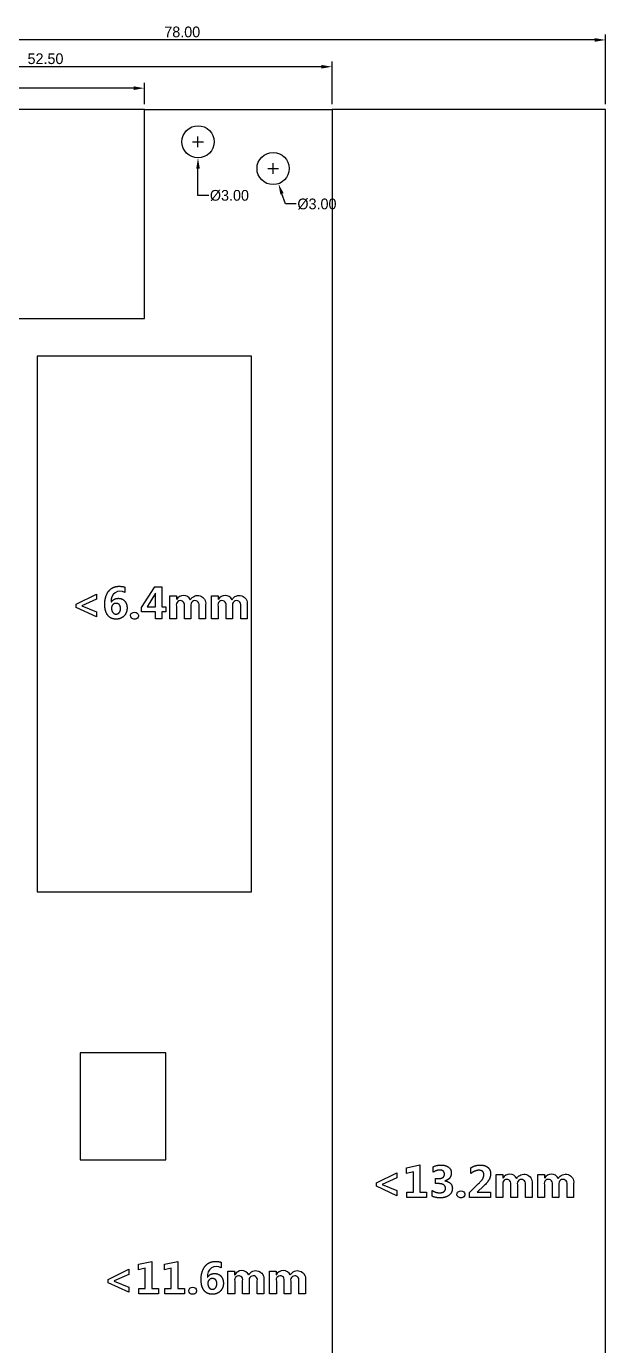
# Model space of a CAD drawing. Extents: x 157 to 316, y 0 to 233.
# Drawn here: x 261.9 to 315.9, y 98.2 to 221.3 of the extents above; entities that cross this region are included whole.
import ezdxf

# ---------------------------------------------------------------- set-up
doc = ezdxf.new("R2010")
doc.units = 0
doc.layers.get('DEFPOINTS').update_dxf_attribs({"linetype": 'CONTINUOUS'})
doc.layers.add('MAKE2D$可见线$普通线', color=7, linetype='CONTINUOUS')
doc.layers.add('MAKE2D$注解', color=7, linetype='CONTINUOUS')
doc.styles.add('默认值', font='txt')
doc.dimstyles.new('默认值', dxfattribs={"dimtxt": 1, "dimasz": 1, "dimexe": 0.5, "dimexo": 0.5, "dimgap": 0.25, "dimtad": 1, "dimtoh": 1, "dimzin": 1, "dimcen": 0.5, "dimazin": 3, "dimtfac": 1, "dimtix": 1, "dimtmove": 0, "dimatfit": 3})

# ---------------------------------------------------------------- blocks, each defined once
blk = doc.blocks.new('*D4')
at = {"layer": 'DEFPOINTS', "color": 0}
for p in [(237.89, 215.5), (237.89, 213.5), (272.89, 213.5)]:
    blk.add_point(p, dxfattribs=at)
at = {"layer": 'MAKE2D$注解', "color": 0}
for p, q in [((237.89, 214), (237.89, 216)), ((271.89, 215.5), (238.89, 215.5)), ((272.89, 214), (272.89, 216))]:
    blk.add_line(p, q, dxfattribs=at)
for points in [[(238.89, 215.67), (238.89, 215.33), (237.89, 215.5)], [(271.89, 215.33), (271.89, 215.67), (272.89, 215.5)]]:
    blk.add_solid(points, dxfattribs=at)
at = {"layer": 'MAKE2D$注解', "color": 0, "linetype": 'CONTINUOUS', "style": '默认值'}
blk.add_text('35.00', height=1, dxfattribs=at).set_placement((253.25, 215.75))
blk = doc.blocks.new('*D5')
at = {"layer": 'DEFPOINTS', "color": 0}
for p in [(237.89, 217.5), (237.89, 217.5), (290.39, 213.5)]:
    blk.add_point(p, dxfattribs=at)
at = {"layer": 'MAKE2D$注解', "color": 0}
for p, q in [((237.89, 218), (237.89, 218)), ((290.39, 214), (290.39, 218)), ((289.39, 217.5), (238.89, 217.5))]:
    blk.add_line(p, q, dxfattribs=at)
for points in [[(238.89, 217.67), (238.89, 217.33), (237.89, 217.5)], [(289.39, 217.33), (289.39, 217.67), (290.39, 217.5)]]:
    blk.add_solid(points, dxfattribs=at)
at = {"layer": 'MAKE2D$注解', "color": 0, "linetype": 'CONTINUOUS', "style": '默认值'}
blk.add_text('52.50', height=1, dxfattribs=at).set_placement((262, 217.75))
blk = doc.blocks.new('*D6')
at = {"layer": 'DEFPOINTS', "color": 0}
for p in [(237.89, 220), (237.89, 220), (315.89, 213.5)]:
    blk.add_point(p, dxfattribs=at)
at = {"layer": 'MAKE2D$注解', "color": 0}
for p, q in [((237.89, 220.5), (237.89, 220.5)), ((315.89, 214), (315.89, 220.5)), ((314.89, 220), (238.89, 220))]:
    blk.add_line(p, q, dxfattribs=at)
for points in [[(238.89, 220.17), (238.89, 219.83), (237.89, 220)], [(314.89, 219.83), (314.89, 220.17), (315.89, 220)]]:
    blk.add_solid(points, dxfattribs=at)
at = {"layer": 'MAKE2D$注解', "color": 0, "linetype": 'CONTINUOUS', "style": '默认值'}
blk.add_text('78.00', height=1, dxfattribs=at).set_placement((274.75, 220.25))
blk = doc.blocks.new('*D18')
at = {"layer": 'DEFPOINTS', "color": 0}
for p in [(284.4, 209.42), (285.39, 206.58)]:
    blk.add_point(p, dxfattribs=at)
at = {"layer": 'MAKE2D$注解', "color": 0}
for p, q in [((284.89, 207.5), (284.89, 208.5)), ((284.39, 208), (285.39, 208)), ((286.05, 204.7), (285.72, 205.64)), ((287.05, 204.7), (286.05, 204.7))]:
    blk.add_line(p, q, dxfattribs=at)
blk.add_solid([(285.88, 205.7), (285.57, 205.59), (285.39, 206.58)], dxfattribs=at)
at = {"layer": 'MAKE2D$注解', "color": 0, "linetype": 'CONTINUOUS', "style": '默认值'}
blk.add_text('Ø3.00', height=1, dxfattribs=at).set_placement((287.16, 204.2))
blk = doc.blocks.new('*D19')
at = {"layer": 'DEFPOINTS', "color": 0}
for p in [(277.89, 212), (277.89, 209)]:
    blk.add_point(p, dxfattribs=at)
at = {"layer": 'MAKE2D$注解', "color": 0}
for p, q in [((277.39, 210.5), (278.39, 210.5)), ((277.89, 210), (277.89, 211)), ((277.89, 205.5), (277.89, 208)), ((278.89, 205.5), (277.89, 205.5))]:
    blk.add_line(p, q, dxfattribs=at)
blk.add_solid([(278.06, 208), (277.73, 208), (277.89, 209)], dxfattribs=at)
at = {"layer": 'MAKE2D$注解', "color": 0, "linetype": 'CONTINUOUS', "style": '默认值'}
blk.add_text('Ø3.00', height=1, dxfattribs=at).set_placement((279, 205))

msp = doc.modelspace()

# ---------------------------------------------------------------- linework, layer by layer
at = {"layer": 'MAKE2D$可见线$普通线'}
for p, q in [((272.894, 213.5), (290.394, 213.5)), ((290.394, 213.5), (290.394, 27.5)), ((315.894, 213.5), (290.394, 213.5)), ((315.894, 43.5), (315.894, 213.5)), ((271.076, 168.942), (271.076, 168.429)), ((272.627, 167.049), (273.881, 168.98)), ((273.881, 168.98), (274.525, 168.98)), ((274.525, 168.98), (274.525, 167.102)), ((266.525, 167.347), (268.443, 168.291)), ((268.443, 167.821), (267.076, 167.204)), ((268.443, 168.291), (268.443, 167.821)), ((269.81, 167.565), (269.821, 167.565)), ((273.929, 168.367), (273.152, 167.102)), ((273.941, 168.367), (273.929, 168.367)), ((273.933, 167.102), (273.941, 168.367)), ((275.26, 168.122), (275.883, 168.122)), ((275.26, 166), (275.26, 168.122)), ((275.883, 168.122), (275.883, 167.786)), ((275.883, 167.786), (275.89, 167.786)), ((279.137, 168.122), (279.76, 168.122)), ((279.137, 166), (279.137, 168.122)), ((279.76, 168.122), (279.76, 167.786)), ((279.76, 167.786), (279.768, 167.786)), ((266.525, 167.041), (266.525, 167.347)), ((268.443, 166.158), (266.525, 167.041)), ((267.076, 167.204), (267.076, 167.192)), ((267.076, 167.192), (268.443, 166.628)), ((268.443, 166.628), (268.443, 166.158)), ((272.627, 166.653), (272.627, 167.049)), ((273.933, 166.653), (272.627, 166.653)), ((273.152, 167.102), (273.933, 167.102)), ((273.933, 166), (273.933, 166.653)), ((274.525, 167.102), (274.892, 167.102)), ((274.525, 166.653), (274.525, 166)), ((274.892, 166.653), (274.525, 166.653)), ((274.892, 167.102), (274.892, 166.653)), ((274.525, 166), (273.933, 166)), ((275.892, 166), (275.26, 166)), ((277.239, 166), (276.627, 166)), ((278.606, 166), (277.994, 166)), ((279.77, 166), (279.137, 166)), ((281.117, 166), (280.504, 166)), ((282.484, 166), (281.872, 166)), ((297.341, 114.76), (298.586, 115.026)), ((297.341, 114.245), (297.341, 114.76)), ((298.586, 115.026), (298.586, 112.49)), ((299.831, 114.347), (299.831, 114.861)), ((303.341, 114.224), (303.341, 114.77)), ((294.525, 113.347), (296.443, 114.291)), ((294.525, 113.041), (294.525, 113.347)), ((296.443, 113.821), (295.076, 113.204)), ((296.443, 114.291), (296.443, 113.821)), ((297.974, 114.393), (297.341, 114.245)), ((297.974, 112.49), (297.974, 114.393)), ((300.035, 113.286), (300.035, 113.755)), ((300.92, 113.55), (300.92, 113.54)), ((305.688, 114.122), (306.311, 114.122)), ((305.688, 112), (305.688, 114.122)), ((306.311, 114.122), (306.311, 113.786)), ((306.311, 113.786), (306.319, 113.786)), ((309.566, 114.122), (310.189, 114.122)), ((309.566, 112), (309.566, 114.122)), ((310.189, 114.122), (310.189, 113.786)), ((310.189, 113.786), (310.196, 113.786)), ((296.443, 112.158), (294.525, 113.041)), ((295.076, 113.204), (295.076, 113.192)), ((295.076, 113.192), (296.443, 112.628)), ((296.443, 112.628), (296.443, 112.158)), ((297.362, 112.49), (297.974, 112.49)), ((297.362, 112), (297.362, 112.49)), ((298.586, 112.49), (299.198, 112.49)), ((299.198, 112.49), (299.198, 112)), ((299.729, 112.11), (299.729, 112.653)), ((303.198, 112), (303.198, 112.461)), ((303.913, 112.502), (303.913, 112.49)), ((303.913, 112.49), (305.157, 112.49)), ((305.157, 112.49), (305.157, 112)), ((299.198, 112), (297.362, 112)), ((305.157, 112), (303.198, 112)), ((306.321, 112), (305.688, 112)), ((307.668, 112), (307.055, 112)), ((309.035, 112), (308.423, 112)), ((310.198, 112), (309.566, 112)), ((311.545, 112), (310.933, 112)), ((312.913, 112), (312.3, 112)), ((272.341, 105.76), (273.586, 106.026)), ((273.586, 106.026), (273.586, 103.49)), ((274.77, 105.76), (276.015, 106.026)), ((276.015, 106.026), (276.015, 103.49)), ((280.055, 105.942), (280.055, 105.429)), ((269.525, 104.347), (271.443, 105.291)), ((271.443, 104.821), (270.076, 104.204)), ((271.443, 105.291), (271.443, 104.821)), ((272.341, 105.245), (272.341, 105.76)), ((272.974, 105.393), (272.341, 105.245)), ((272.974, 103.49), (272.974, 105.393)), ((274.77, 105.245), (274.77, 105.76)), ((275.402, 105.393), (274.77, 105.245)), ((275.402, 103.49), (275.402, 105.393)), ((280.688, 105.122), (281.311, 105.122)), ((280.688, 103), (280.688, 105.122)), ((281.311, 105.122), (281.311, 104.786)), ((281.311, 104.786), (281.319, 104.786)), ((284.566, 105.122), (285.189, 105.122)), ((284.566, 103), (284.566, 105.122)), ((285.189, 105.122), (285.189, 104.786)), ((285.189, 104.786), (285.196, 104.786)), ((269.525, 104.041), (269.525, 104.347)), ((271.443, 103.158), (269.525, 104.041)), ((270.076, 104.204), (270.076, 104.192)), ((270.076, 104.192), (271.443, 103.628)), ((271.443, 103.628), (271.443, 103.158)), ((272.362, 103.49), (272.974, 103.49)), ((272.362, 103), (272.362, 103.49)), ((273.586, 103.49), (274.198, 103.49)), ((274.198, 103.49), (274.198, 103)), ((274.79, 103.49), (275.402, 103.49)), ((274.79, 103), (274.79, 103.49)), ((276.015, 103.49), (276.627, 103.49)), ((276.627, 103.49), (276.627, 103)), ((278.789, 104.565), (278.801, 104.565)), ((274.198, 103), (272.362, 103)), ((276.627, 103), (274.79, 103)), ((281.321, 103), (280.688, 103)), ((282.668, 103), (282.055, 103)), ((284.035, 103), (283.423, 103)), ((285.198, 103), (284.566, 103)), ((286.545, 103), (285.933, 103)), ((287.913, 103), (287.3, 103))]:
    msp.add_line(p, q, dxfattribs=at)
for points in [[(202.894, 194), (272.894, 194), (272.894, 213.5), (202.894, 213.5)], [(262.894, 140.5), (282.894, 140.5), (282.894, 190.5), (262.894, 190.5)], [(269.831, 166.971), (269.831, 166.943), (269.833, 166.916), (269.834, 166.902), (269.835, 166.889), (269.837, 166.875), (269.838, 166.862), (269.84, 166.849), (269.842, 166.836), (269.845, 166.824), (269.847, 166.811), (269.85, 166.798), (269.853, 166.786), (269.857, 166.774), (269.86, 166.762), (269.864, 166.75), (269.868, 166.738), (269.872, 166.726), (269.876, 166.715), (269.881, 166.703), (269.886, 166.692), (269.891, 166.681), (269.897, 166.67), (269.902, 166.659), (269.908, 166.648), (269.914, 166.638), (269.92, 166.627), (269.927, 166.617), (269.933, 166.607), (269.94, 166.597), (269.947, 166.587), (269.955, 166.577), (269.962, 166.568), (269.97, 166.558), (269.978, 166.55), (269.986, 166.541), (269.994, 166.533), (270.002, 166.525), (270.01, 166.518), (270.019, 166.51), (270.028, 166.503), (270.036, 166.497), (270.045, 166.49), (270.054, 166.484), (270.064, 166.479), (270.073, 166.473), (270.082, 166.468), (270.092, 166.463), (270.102, 166.459), (270.112, 166.455), (270.122, 166.451), (270.132, 166.447), (270.142, 166.444), (270.153, 166.441), (270.164, 166.438), (270.174, 166.436), (270.185, 166.434), (270.197, 166.432), (270.208, 166.431), (270.219, 166.43), (270.231, 166.429), (270.242, 166.429), (270.254, 166.429), (270.266, 166.429), (270.278, 166.429), (270.289, 166.43), (270.301, 166.431), (270.312, 166.432), (270.323, 166.434), (270.334, 166.436), (270.345, 166.438), (270.356, 166.44), (270.366, 166.443), (270.377, 166.446), (270.387, 166.449), (270.397, 166.452), (270.407, 166.456), (270.416, 166.46), (270.426, 166.465), (270.435, 166.469), (270.445, 166.474), (270.454, 166.48), (270.463, 166.485), (270.471, 166.491), (270.48, 166.497), (270.488, 166.503), (270.497, 166.51), (270.505, 166.517), (270.513, 166.524), (270.52, 166.532), (270.528, 166.54), (270.536, 166.548), (270.543, 166.556), (270.55, 166.565), (270.557, 166.574), (270.564, 166.583), (270.57, 166.592), (270.577, 166.601), (270.583, 166.611), (270.589, 166.621), (270.595, 166.63), (270.6, 166.64), (270.605, 166.651), (270.611, 166.661), (270.615, 166.671), (270.62, 166.682), (270.624, 166.693), (270.629, 166.703), (270.633, 166.714), (270.636, 166.726), (270.64, 166.737), (270.643, 166.748), (270.647, 166.76), (270.649, 166.772), (270.652, 166.783), (270.655, 166.796), (270.657, 166.808), (270.659, 166.82), (270.661, 166.832), (270.662, 166.845), (270.664, 166.858), (270.665, 166.871), (270.666, 166.884), (270.667, 166.91), (270.668, 166.937), (270.667, 166.967), (270.666, 166.997), (270.664, 167.025), (270.661, 167.052), (270.659, 167.066), (270.657, 167.079), (270.655, 167.092), (270.653, 167.104), (270.65, 167.117), (270.648, 167.129), (270.645, 167.141), (270.642, 167.152), (270.638, 167.164), (270.635, 167.175), (270.631, 167.186), (270.627, 167.196), (270.623, 167.207), (270.618, 167.217), (270.614, 167.227), (270.609, 167.237), (270.604, 167.246), (270.599, 167.255), (270.593, 167.264), (270.588, 167.273), (270.582, 167.282), (270.576, 167.29), (270.57, 167.298), (270.563, 167.306), (270.557, 167.313), (270.55, 167.321), (270.543, 167.328), (270.536, 167.335), (270.528, 167.341), (270.521, 167.347), (270.513, 167.354), (270.505, 167.359), (270.496, 167.365), (270.488, 167.371), (270.479, 167.376), (270.47, 167.381), (270.461, 167.385), (270.452, 167.39), (270.443, 167.394), (270.433, 167.398), (270.423, 167.402), (270.413, 167.405), (270.403, 167.408), (270.392, 167.411), (270.381, 167.414), (270.371, 167.417), (270.359, 167.419), (270.348, 167.421), (270.337, 167.423), (270.325, 167.424), (270.313, 167.426), (270.301, 167.427), (270.288, 167.427), (270.276, 167.428), (270.263, 167.428), (270.25, 167.429), (270.239, 167.428), (270.227, 167.428), (270.216, 167.427), (270.204, 167.427), (270.193, 167.425), (270.182, 167.424), (270.171, 167.422), (270.161, 167.42), (270.15, 167.418), (270.14, 167.416), (270.129, 167.413), (270.119, 167.41), (270.109, 167.407), (270.099, 167.404), (270.09, 167.4), (270.08, 167.396), (270.071, 167.392), (270.061, 167.387), (270.052, 167.383), (270.043, 167.378), (270.034, 167.373), (270.026, 167.367), (270.017, 167.361), (270.009, 167.355), (270, 167.349), (269.992, 167.343), (269.984, 167.336), (269.976, 167.329), (269.969, 167.322), (269.961, 167.314), (269.954, 167.307), (269.946, 167.299), (269.939, 167.29), (269.932, 167.282), (269.926, 167.274), (269.919, 167.265), (269.913, 167.256), (269.907, 167.248), (269.901, 167.239), (269.896, 167.229), (269.891, 167.22), (269.886, 167.211), (269.881, 167.201), (269.876, 167.192), (269.872, 167.182), (269.867, 167.172), (269.864, 167.162), (269.86, 167.152), (269.856, 167.141), (269.853, 167.131), (269.85, 167.12), (269.847, 167.11), (269.845, 167.099), (269.842, 167.088), (269.84, 167.077), (269.838, 167.066), (269.836, 167.054), (269.835, 167.043), (269.834, 167.031), (269.833, 167.019), (269.832, 167.007), (269.831, 166.995), (269.831, 166.983)], [(266.894, 115.5), (274.894, 115.5), (274.894, 125.5), (266.894, 125.5)], [(278.811, 103.971), (278.811, 103.943), (278.812, 103.916), (278.813, 103.902), (278.815, 103.889), (278.816, 103.875), (278.818, 103.862), (278.82, 103.849), (278.822, 103.836), (278.824, 103.824), (278.827, 103.811), (278.83, 103.798), (278.833, 103.786), (278.836, 103.774), (278.84, 103.762), (278.843, 103.75), (278.847, 103.738), (278.852, 103.726), (278.856, 103.715), (278.861, 103.703), (278.866, 103.692), (278.871, 103.681), (278.876, 103.67), (278.882, 103.659), (278.887, 103.648), (278.894, 103.638), (278.9, 103.627), (278.906, 103.617), (278.913, 103.607), (278.92, 103.597), (278.927, 103.587), (278.934, 103.577), (278.942, 103.568), (278.95, 103.558), (278.957, 103.55), (278.965, 103.541), (278.973, 103.533), (278.982, 103.525), (278.99, 103.518), (278.998, 103.51), (279.007, 103.503), (279.016, 103.497), (279.025, 103.49), (279.034, 103.484), (279.043, 103.479), (279.053, 103.473), (279.062, 103.468), (279.072, 103.463), (279.081, 103.459), (279.091, 103.455), (279.101, 103.451), (279.112, 103.447), (279.122, 103.444), (279.133, 103.441), (279.143, 103.438), (279.154, 103.436), (279.165, 103.434), (279.176, 103.432), (279.187, 103.431), (279.199, 103.43), (279.21, 103.429), (279.222, 103.429), (279.234, 103.429), (279.246, 103.429), (279.257, 103.429), (279.269, 103.43), (279.28, 103.431), (279.292, 103.432), (279.303, 103.434), (279.314, 103.436), (279.325, 103.438), (279.335, 103.44), (279.346, 103.443), (279.356, 103.446), (279.366, 103.449), (279.376, 103.452), (279.386, 103.456), (279.396, 103.46), (279.406, 103.465), (279.415, 103.469), (279.424, 103.474), (279.433, 103.48), (279.442, 103.485), (279.451, 103.491), (279.459, 103.497), (279.468, 103.503), (279.476, 103.51), (279.484, 103.517), (279.492, 103.524), (279.5, 103.532), (279.508, 103.54), (279.515, 103.548), (279.522, 103.556), (279.53, 103.565), (279.537, 103.574), (279.543, 103.583), (279.55, 103.592), (279.556, 103.601), (279.563, 103.611), (279.568, 103.621), (279.574, 103.63), (279.58, 103.64), (279.585, 103.651), (279.59, 103.661), (279.595, 103.671), (279.6, 103.682), (279.604, 103.693), (279.608, 103.703), (279.612, 103.714), (279.616, 103.726), (279.62, 103.737), (279.623, 103.748), (279.626, 103.76), (279.629, 103.772), (279.632, 103.783), (279.634, 103.796), (279.636, 103.808), (279.639, 103.82), (279.64, 103.832), (279.642, 103.845), (279.643, 103.858), (279.645, 103.871), (279.646, 103.884), (279.647, 103.91), (279.647, 103.937), (279.647, 103.967), (279.646, 103.997), (279.644, 104.025), (279.641, 104.052), (279.639, 104.066), (279.637, 104.079), (279.635, 104.092), (279.633, 104.104), (279.63, 104.117), (279.627, 104.129), (279.624, 104.141), (279.621, 104.152), (279.618, 104.164), (279.614, 104.175), (279.61, 104.186), (279.607, 104.196), (279.602, 104.207), (279.598, 104.217), (279.593, 104.227), (279.589, 104.237), (279.584, 104.246), (279.578, 104.255), (279.573, 104.264), (279.567, 104.273), (279.562, 104.282), (279.556, 104.29), (279.549, 104.298), (279.543, 104.306), (279.536, 104.313), (279.529, 104.321), (279.522, 104.328), (279.515, 104.335), (279.508, 104.341), (279.5, 104.347), (279.492, 104.354), (279.484, 104.359), (279.476, 104.365), (279.468, 104.371), (279.459, 104.376), (279.45, 104.381), (279.441, 104.385), (279.432, 104.39), (279.422, 104.394), (279.412, 104.398), (279.403, 104.402), (279.393, 104.405), (279.382, 104.408), (279.372, 104.411), (279.361, 104.414), (279.35, 104.417), (279.339, 104.419), (279.328, 104.421), (279.316, 104.423), (279.304, 104.424), (279.293, 104.426), (279.28, 104.427), (279.268, 104.427), (279.256, 104.428), (279.243, 104.428), (279.23, 104.429), (279.218, 104.428), (279.207, 104.428), (279.195, 104.427), (279.184, 104.427), (279.173, 104.425), (279.162, 104.424), (279.151, 104.422), (279.14, 104.42), (279.13, 104.418), (279.119, 104.416), (279.109, 104.413), (279.099, 104.41), (279.089, 104.407), (279.079, 104.404), (279.069, 104.4), (279.06, 104.396), (279.05, 104.392), (279.041, 104.387), (279.032, 104.383), (279.023, 104.378), (279.014, 104.373), (279.005, 104.367), (278.997, 104.361), (278.988, 104.355), (278.98, 104.349), (278.972, 104.343), (278.964, 104.336), (278.956, 104.329), (278.948, 104.322), (278.941, 104.314), (278.933, 104.307), (278.926, 104.299), (278.919, 104.29), (278.912, 104.282), (278.905, 104.274), (278.899, 104.265), (278.893, 104.256), (278.887, 104.248), (278.881, 104.239), (278.875, 104.229), (278.87, 104.22), (278.865, 104.211), (278.86, 104.201), (278.856, 104.192), (278.851, 104.182), (278.847, 104.172), (278.843, 104.162), (278.839, 104.152), (278.836, 104.141), (278.833, 104.131), (278.83, 104.12), (278.827, 104.11), (278.824, 104.099), (278.822, 104.088), (278.82, 104.077), (278.818, 104.066), (278.816, 104.054), (278.815, 104.043), (278.813, 104.031), (278.812, 104.019), (278.812, 104.007), (278.811, 103.995), (278.811, 103.983)]]:
    msp.add_lwpolyline(points, close=True, dxfattribs=at)
for points in [[(269.821, 167.565), (269.835, 167.586), (269.849, 167.605), (269.863, 167.625), (269.878, 167.643), (269.893, 167.661), (269.909, 167.678), (269.925, 167.695), (269.942, 167.711), (269.959, 167.726), (269.976, 167.741), (269.993, 167.755), (270.012, 167.768), (270.03, 167.781), (270.049, 167.793), (270.068, 167.804), (270.088, 167.815), (270.108, 167.825), (270.129, 167.834), (270.15, 167.843), (270.171, 167.851), (270.193, 167.859), (270.215, 167.865), (270.237, 167.872), (270.26, 167.877), (270.284, 167.882), (270.307, 167.886), (270.332, 167.89), (270.356, 167.893), (270.381, 167.895), (270.407, 167.897), (270.432, 167.898), (270.458, 167.898), (270.482, 167.898), (270.505, 167.897), (270.528, 167.896), (270.551, 167.894), (270.573, 167.892), (270.595, 167.889), (270.616, 167.886), (270.638, 167.882), (270.659, 167.878), (270.679, 167.873), (270.7, 167.868), (270.72, 167.862), (270.74, 167.856), (270.759, 167.849), (270.778, 167.842), (270.797, 167.835), (270.816, 167.826), (270.834, 167.818), (270.852, 167.808), (270.87, 167.799), (270.887, 167.789), (270.904, 167.778), (270.921, 167.767), (270.938, 167.755), (270.954, 167.743), (270.969, 167.73), (270.985, 167.717), (271, 167.704), (271.015, 167.689), (271.03, 167.675), (271.044, 167.66), (271.058, 167.644), (271.072, 167.628), (271.085, 167.612), (271.098, 167.595), (271.11, 167.578), (271.122, 167.561), (271.134, 167.544), (271.145, 167.526), (271.155, 167.508), (271.165, 167.489), (271.175, 167.471), (271.184, 167.452), (271.193, 167.432), (271.202, 167.413), (271.21, 167.393), (271.217, 167.373), (271.224, 167.352), (271.231, 167.331), (271.237, 167.31), (271.243, 167.289), (271.249, 167.267), (271.254, 167.245), (271.258, 167.223), (271.262, 167.2), (271.266, 167.177), (271.269, 167.154), (271.272, 167.131), (271.275, 167.107), (271.276, 167.083), (271.278, 167.059), (271.279, 167.034), (271.28, 166.984), (271.28, 166.956), (271.279, 166.929), (271.277, 166.902), (271.275, 166.875), (271.273, 166.849), (271.27, 166.822), (271.266, 166.797), (271.262, 166.771), (271.257, 166.746), (271.252, 166.721), (271.246, 166.696), (271.24, 166.672), (271.232, 166.648), (271.225, 166.624), (271.217, 166.601), (271.208, 166.578), (271.199, 166.555), (271.189, 166.532), (271.179, 166.51), (271.168, 166.488), (271.156, 166.467), (271.144, 166.445), (271.131, 166.424), (271.118, 166.404), (271.104, 166.383), (271.09, 166.363), (271.075, 166.343), (271.06, 166.324), (271.044, 166.305), (271.027, 166.286), (271.01, 166.267), (270.992, 166.249), (270.974, 166.231), (270.956, 166.214), (270.937, 166.197), (270.918, 166.181), (270.899, 166.166), (270.879, 166.151), (270.859, 166.136), (270.839, 166.122), (270.818, 166.109), (270.797, 166.096), (270.776, 166.084), (270.754, 166.072), (270.732, 166.061), (270.71, 166.051), (270.688, 166.041), (270.665, 166.032), (270.642, 166.023), (270.618, 166.015), (270.595, 166.007), (270.571, 166), (270.546, 165.993), (270.521, 165.987), (270.496, 165.982), (270.471, 165.977), (270.445, 165.973), (270.42, 165.969), (270.393, 165.966), (270.367, 165.964), (270.34, 165.962), (270.313, 165.96), (270.285, 165.959), (270.257, 165.959), (270.225, 165.96), (270.194, 165.961), (270.163, 165.962), (270.133, 165.965), (270.103, 165.968), (270.073, 165.972), (270.044, 165.977), (270.016, 165.982), (269.988, 165.988), (269.96, 165.995), (269.933, 166.003), (269.906, 166.011), (269.88, 166.02), (269.854, 166.029), (269.829, 166.04), (269.804, 166.051), (269.78, 166.063), (269.756, 166.075), (269.733, 166.089), (269.71, 166.102), (269.687, 166.117), (269.665, 166.133), (269.644, 166.149), (269.623, 166.166), (269.602, 166.183), (269.582, 166.201), (269.562, 166.22), (269.543, 166.24), (269.525, 166.26), (269.506, 166.282), (269.489, 166.303), (269.471, 166.326), (269.454, 166.349), (269.438, 166.373), (269.422, 166.397), (269.407, 166.422), (269.393, 166.447), (269.378, 166.473), (269.365, 166.5), (269.352, 166.526), (269.339, 166.554), (269.327, 166.582), (269.316, 166.61), (269.305, 166.639), (269.295, 166.669), (269.285, 166.699), (269.275, 166.73), (269.267, 166.761), (269.258, 166.792), (269.251, 166.825), (269.243, 166.857), (269.237, 166.891), (269.231, 166.925), (269.225, 166.959), (269.215, 167.029), (269.208, 167.101), (269.203, 167.176), (269.199, 167.253), (269.198, 167.331), (269.2, 167.424), (269.204, 167.515), (269.211, 167.603), (269.22, 167.689), (269.226, 167.731), (269.233, 167.773), (269.24, 167.814), (269.248, 167.855), (269.257, 167.895), (269.266, 167.934), (269.276, 167.973), (269.287, 168.012), (269.298, 168.05), (269.311, 168.087), (269.323, 168.124), (269.337, 168.16), (269.351, 168.196), (269.366, 168.231), (269.382, 168.265), (269.398, 168.299), (269.415, 168.333), (269.432, 168.366), (269.451, 168.398), (269.47, 168.43), (269.49, 168.461), (269.51, 168.492), (269.531, 168.522), (269.553, 168.551), (269.575, 168.58), (269.598, 168.608), (269.622, 168.635), (269.646, 168.661), (269.671, 168.686), (269.696, 168.711), (269.722, 168.734), (269.748, 168.757), (269.775, 168.778), (269.802, 168.799), (269.83, 168.818), (269.858, 168.837), (269.887, 168.855), (269.917, 168.872), (269.947, 168.888), (269.977, 168.903), (270.008, 168.917), (270.04, 168.931), (270.072, 168.943), (270.105, 168.954), (270.138, 168.965), (270.172, 168.975), (270.206, 168.983), (270.241, 168.991), (270.277, 168.998), (270.313, 169.004), (270.349, 169.009), (270.386, 169.013), (270.424, 169.016), (270.462, 169.019), (270.501, 169.02), (270.54, 169.02), (270.623, 169.019), (270.701, 169.015), (270.739, 169.013), (270.775, 169.009), (270.81, 169.005), (270.844, 169.001), (270.877, 168.995), (270.909, 168.99), (270.94, 168.983), (270.969, 168.976), (270.998, 168.968), (271.025, 168.96), (271.051, 168.951), (271.064, 168.946), (271.076, 168.942)], [(299.831, 114.861), (299.87, 114.88), (299.91, 114.898), (299.95, 114.915), (299.992, 114.931), (300.034, 114.945), (300.077, 114.958), (300.121, 114.97), (300.166, 114.98), (300.211, 114.99), (300.258, 114.998), (300.305, 115.005), (300.354, 115.01), (300.403, 115.015), (300.453, 115.018), (300.504, 115.02), (300.555, 115.02), (300.608, 115.02), (300.659, 115.017), (300.708, 115.014), (300.757, 115.008), (300.781, 115.005), (300.804, 115.001), (300.827, 114.997), (300.85, 114.993), (300.872, 114.988), (300.895, 114.983), (300.917, 114.978), (300.938, 114.972), (300.959, 114.965), (300.98, 114.959), (301.001, 114.952), (301.021, 114.944), (301.041, 114.936), (301.061, 114.928), (301.081, 114.92), (301.1, 114.911), (301.118, 114.901), (301.137, 114.892), (301.155, 114.881), (301.173, 114.871), (301.19, 114.86), (301.208, 114.849), (301.225, 114.837), (301.241, 114.825), (301.257, 114.813), (301.273, 114.8), (301.288, 114.787), (301.303, 114.774), (301.317, 114.761), (301.331, 114.747), (301.344, 114.733), (301.356, 114.718), (301.368, 114.704), (301.38, 114.689), (301.391, 114.673), (301.402, 114.658), (301.412, 114.642), (301.421, 114.626), (301.43, 114.609), (301.439, 114.592), (301.447, 114.575), (301.454, 114.558), (301.461, 114.54), (301.467, 114.522), (301.473, 114.504), (301.479, 114.486), (301.484, 114.467), (301.488, 114.448), (301.492, 114.428), (301.495, 114.409), (301.498, 114.389), (301.5, 114.368), (301.502, 114.348), (301.503, 114.327), (301.504, 114.306), (301.504, 114.284), (301.504, 114.248), (301.502, 114.213), (301.501, 114.195), (301.499, 114.178), (301.497, 114.161), (301.495, 114.145), (301.493, 114.128), (301.49, 114.112), (301.487, 114.096), (301.484, 114.08), (301.48, 114.065), (301.476, 114.049), (301.472, 114.034), (301.468, 114.019), (301.463, 114.004), (301.458, 113.99), (301.453, 113.975), (301.447, 113.961), (301.441, 113.947), (301.435, 113.934), (301.429, 113.92), (301.422, 113.907), (301.415, 113.894), (301.408, 113.881), (301.4, 113.868), (301.392, 113.856), (301.384, 113.844), (301.376, 113.832), (301.367, 113.82), (301.358, 113.808), (301.349, 113.797), (301.339, 113.786), (301.33, 113.775), (301.319, 113.764), (301.309, 113.754), (301.298, 113.743), (301.287, 113.733), (301.276, 113.723), (301.264, 113.714), (301.253, 113.704), (301.24, 113.695), (301.228, 113.686), (301.215, 113.677), (301.202, 113.668), (301.189, 113.66), (301.175, 113.652), (301.162, 113.644), (301.147, 113.636), (301.133, 113.629), (301.118, 113.621), (301.103, 113.614), (301.088, 113.607), (301.073, 113.6), (301.057, 113.594), (301.024, 113.582), (300.99, 113.57), (300.956, 113.56), (300.92, 113.55)], [(300.035, 113.755), (300.277, 113.755), (300.314, 113.756), (300.349, 113.757), (300.383, 113.759), (300.416, 113.762), (300.448, 113.765), (300.479, 113.77), (300.509, 113.775), (300.523, 113.778), (300.537, 113.781), (300.551, 113.784), (300.565, 113.788), (300.578, 113.791), (300.591, 113.795), (300.603, 113.799), (300.616, 113.804), (300.628, 113.808), (300.639, 113.813), (300.651, 113.818), (300.662, 113.823), (300.673, 113.828), (300.684, 113.834), (300.694, 113.839), (300.704, 113.845), (300.714, 113.851), (300.723, 113.858), (300.732, 113.864), (300.741, 113.871), (300.75, 113.878), (300.758, 113.885), (300.766, 113.892), (300.774, 113.9), (300.781, 113.907), (300.788, 113.915), (300.795, 113.923), (300.801, 113.932), (300.808, 113.94), (300.814, 113.949), (300.819, 113.958), (300.825, 113.967), (300.83, 113.976), (300.835, 113.986), (300.839, 113.995), (300.843, 114.005), (300.847, 114.015), (300.851, 114.026), (300.854, 114.036), (300.857, 114.047), (300.86, 114.058), (300.862, 114.069), (300.865, 114.08), (300.867, 114.092), (300.868, 114.103), (300.869, 114.115), (300.87, 114.127), (300.871, 114.14), (300.872, 114.152), (300.872, 114.165), (300.872, 114.177), (300.871, 114.189), (300.871, 114.2), (300.87, 114.212), (300.869, 114.223), (300.868, 114.234), (300.866, 114.245), (300.865, 114.255), (300.863, 114.266), (300.861, 114.276), (300.858, 114.286), (300.856, 114.296), (300.853, 114.306), (300.85, 114.315), (300.847, 114.325), (300.843, 114.334), (300.839, 114.343), (300.835, 114.352), (300.831, 114.36), (300.827, 114.368), (300.822, 114.377), (300.818, 114.385), (300.812, 114.393), (300.807, 114.4), (300.802, 114.408), (300.796, 114.415), (300.79, 114.422), (300.784, 114.429), (300.778, 114.436), (300.771, 114.442), (300.764, 114.448), (300.757, 114.454), (300.75, 114.46), (300.742, 114.466), (300.735, 114.472), (300.727, 114.477), (300.718, 114.482), (300.71, 114.487), (300.701, 114.492), (300.693, 114.497), (300.683, 114.501), (300.674, 114.505), (300.665, 114.509), (300.655, 114.513), (300.645, 114.517), (300.635, 114.52), (300.624, 114.524), (300.614, 114.527), (300.603, 114.53), (300.592, 114.533), (300.58, 114.535), (300.569, 114.537), (300.557, 114.54), (300.545, 114.542), (300.533, 114.543), (300.52, 114.545), (300.495, 114.548), (300.468, 114.55), (300.441, 114.551), (300.413, 114.551), (300.394, 114.551), (300.375, 114.55), (300.357, 114.549), (300.338, 114.548), (300.32, 114.546), (300.301, 114.544), (300.283, 114.541), (300.264, 114.538), (300.246, 114.535), (300.227, 114.531), (300.209, 114.527), (300.191, 114.522), (300.172, 114.517), (300.154, 114.512), (300.136, 114.506), (300.118, 114.5), (300.099, 114.493), (300.081, 114.486), (300.063, 114.479), (300.045, 114.471), (300.027, 114.463), (300.009, 114.455), (299.991, 114.446), (299.973, 114.436), (299.955, 114.426), (299.937, 114.416), (299.902, 114.395), (299.866, 114.372), (299.831, 114.347)], [(303.198, 112.461), (304.058, 113.296), (304.123, 113.359), (304.183, 113.421), (304.238, 113.479), (304.288, 113.535), (304.333, 113.589), (304.353, 113.614), (304.373, 113.639), (304.391, 113.664), (304.407, 113.688), (304.423, 113.711), (304.437, 113.733), (304.45, 113.755), (304.462, 113.778), (304.474, 113.8), (304.484, 113.822), (304.494, 113.845), (304.503, 113.868), (304.511, 113.891), (304.515, 113.902), (304.518, 113.914), (304.521, 113.925), (304.525, 113.937), (304.527, 113.948), (304.53, 113.96), (304.532, 113.971), (304.535, 113.983), (304.537, 113.995), (304.538, 114.006), (304.54, 114.018), (304.541, 114.03), (304.543, 114.042), (304.544, 114.053), (304.544, 114.065), (304.545, 114.077), (304.545, 114.089), (304.545, 114.101), (304.545, 114.127), (304.544, 114.14), (304.543, 114.153), (304.542, 114.165), (304.541, 114.178), (304.54, 114.19), (304.538, 114.202), (304.536, 114.213), (304.534, 114.225), (304.532, 114.236), (304.529, 114.247), (304.526, 114.258), (304.523, 114.268), (304.52, 114.279), (304.517, 114.289), (304.513, 114.299), (304.509, 114.309), (304.505, 114.318), (304.5, 114.327), (304.496, 114.337), (304.491, 114.345), (304.486, 114.354), (304.481, 114.363), (304.475, 114.371), (304.47, 114.379), (304.464, 114.387), (304.457, 114.395), (304.451, 114.402), (304.444, 114.409), (304.438, 114.416), (304.431, 114.423), (304.423, 114.43), (304.416, 114.436), (304.408, 114.442), (304.4, 114.448), (304.392, 114.454), (304.383, 114.46), (304.375, 114.465), (304.366, 114.47), (304.357, 114.475), (304.348, 114.48), (304.338, 114.484), (304.328, 114.489), (304.318, 114.493), (304.308, 114.497), (304.298, 114.5), (304.287, 114.504), (304.276, 114.507), (304.265, 114.51), (304.254, 114.513), (304.242, 114.516), (304.231, 114.518), (304.219, 114.52), (304.206, 114.522), (304.194, 114.524), (304.181, 114.525), (304.168, 114.527), (304.142, 114.529), (304.115, 114.53), (304.086, 114.531), (304.062, 114.53), (304.038, 114.529), (304.014, 114.528), (303.99, 114.526), (303.967, 114.523), (303.943, 114.52), (303.919, 114.516), (303.895, 114.511), (303.872, 114.506), (303.848, 114.501), (303.825, 114.494), (303.801, 114.488), (303.778, 114.48), (303.754, 114.472), (303.731, 114.463), (303.707, 114.454), (303.684, 114.444), (303.661, 114.434), (303.638, 114.423), (303.615, 114.411), (303.592, 114.399), (303.569, 114.386), (303.546, 114.372), (303.523, 114.358), (303.5, 114.344), (303.477, 114.329), (303.454, 114.313), (303.432, 114.296), (303.409, 114.279), (303.386, 114.262), (303.341, 114.224)], [(303.341, 114.77), (303.365, 114.785), (303.39, 114.8), (303.414, 114.815), (303.439, 114.829), (303.464, 114.842), (303.489, 114.855), (303.515, 114.867), (303.54, 114.879), (303.566, 114.891), (303.592, 114.902), (303.618, 114.912), (303.645, 114.923), (303.671, 114.932), (303.698, 114.941), (303.725, 114.95), (303.752, 114.958), (303.78, 114.965), (303.807, 114.972), (303.835, 114.979), (303.863, 114.985), (303.892, 114.991), (303.92, 114.996), (303.949, 115.001), (303.978, 115.005), (304.036, 115.012), (304.095, 115.016), (304.155, 115.019), (304.216, 115.02), (304.271, 115.02), (304.324, 115.017), (304.35, 115.015), (304.376, 115.013), (304.401, 115.01), (304.426, 115.006), (304.451, 115.003), (304.475, 114.998), (304.499, 114.994), (304.522, 114.989), (304.546, 114.983), (304.568, 114.977), (304.591, 114.971), (304.613, 114.964), (304.635, 114.957), (304.656, 114.949), (304.677, 114.941), (304.698, 114.933), (304.718, 114.924), (304.738, 114.914), (304.758, 114.904), (304.777, 114.894), (304.796, 114.883), (304.815, 114.872), (304.833, 114.86), (304.851, 114.848), (304.868, 114.836), (304.885, 114.823), (304.902, 114.81), (304.918, 114.796), (304.934, 114.782), (304.95, 114.767), (304.965, 114.752), (304.979, 114.737), (304.993, 114.721), (305.007, 114.705), (305.02, 114.689), (305.032, 114.673), (305.044, 114.656), (305.055, 114.638), (305.066, 114.621), (305.077, 114.603), (305.086, 114.585), (305.096, 114.566), (305.105, 114.547), (305.113, 114.528), (305.121, 114.508), (305.128, 114.488), (305.135, 114.468), (305.141, 114.447), (305.147, 114.427), (305.153, 114.405), (305.157, 114.384), (305.162, 114.362), (305.165, 114.339), (305.169, 114.317), (305.172, 114.294), (305.174, 114.27), (305.176, 114.247), (305.177, 114.223), (305.178, 114.198), (305.178, 114.174), (305.178, 114.157), (305.177, 114.141), (305.176, 114.125), (305.175, 114.108), (305.174, 114.092), (305.172, 114.075), (305.17, 114.058), (305.168, 114.042), (305.165, 114.025), (305.162, 114.009), (305.159, 113.992), (305.155, 113.975), (305.147, 113.942), (305.138, 113.908), (305.127, 113.875), (305.115, 113.841), (305.102, 113.807), (305.088, 113.773), (305.072, 113.739), (305.056, 113.705), (305.037, 113.671), (305.018, 113.637), (304.997, 113.602), (304.976, 113.568), (304.952, 113.533), (304.928, 113.499), (304.903, 113.464), (304.876, 113.429), (304.848, 113.394), (304.818, 113.359), (304.788, 113.324), (304.756, 113.288), (304.688, 113.217), (304.616, 113.146), (304.539, 113.075), (303.913, 112.502)], [(300.92, 113.54), (300.958, 113.535), (300.977, 113.532), (300.996, 113.529), (301.014, 113.526), (301.032, 113.522), (301.05, 113.518), (301.068, 113.513), (301.085, 113.509), (301.103, 113.504), (301.12, 113.498), (301.136, 113.493), (301.153, 113.487), (301.169, 113.48), (301.185, 113.474), (301.201, 113.467), (301.216, 113.46), (301.232, 113.452), (301.247, 113.444), (301.261, 113.436), (301.276, 113.428), (301.29, 113.419), (301.304, 113.41), (301.318, 113.401), (301.331, 113.391), (301.345, 113.381), (301.358, 113.371), (301.371, 113.36), (301.383, 113.349), (301.395, 113.338), (301.407, 113.327), (301.419, 113.315), (301.431, 113.303), (301.442, 113.291), (301.453, 113.279), (301.463, 113.266), (301.473, 113.253), (301.483, 113.241), (301.492, 113.228), (301.501, 113.214), (301.51, 113.201), (301.518, 113.188), (301.526, 113.174), (301.533, 113.16), (301.54, 113.146), (301.547, 113.132), (301.554, 113.118), (301.56, 113.103), (301.565, 113.089), (301.571, 113.074), (301.576, 113.059), (301.58, 113.044), (301.584, 113.029), (301.588, 113.013), (301.592, 112.998), (301.595, 112.982), (301.597, 112.966), (301.6, 112.95), (301.602, 112.934), (301.604, 112.918), (301.605, 112.901), (301.606, 112.884), (301.606, 112.867), (301.606, 112.85), (301.606, 112.824), (301.605, 112.799), (301.604, 112.773), (301.602, 112.748), (301.599, 112.724), (301.596, 112.699), (301.592, 112.676), (301.587, 112.652), (301.582, 112.629), (301.576, 112.606), (301.57, 112.584), (301.563, 112.561), (301.555, 112.54), (301.547, 112.518), (301.538, 112.497), (301.529, 112.477), (301.519, 112.456), (301.508, 112.436), (301.497, 112.417), (301.485, 112.397), (301.473, 112.379), (301.46, 112.36), (301.446, 112.342), (301.432, 112.324), (301.417, 112.307), (301.402, 112.29), (301.385, 112.273), (301.369, 112.257), (301.352, 112.241), (301.334, 112.225), (301.315, 112.21), (301.296, 112.195), (301.276, 112.18), (301.256, 112.166), (301.236, 112.153), (301.215, 112.14), (301.194, 112.127), (301.172, 112.115), (301.15, 112.103), (301.128, 112.092), (301.105, 112.081), (301.082, 112.071), (301.058, 112.061), (301.034, 112.051), (301.01, 112.042), (300.985, 112.034), (300.96, 112.026), (300.934, 112.018), (300.908, 112.011), (300.881, 112.004), (300.855, 111.998), (300.827, 111.992), (300.8, 111.987), (300.772, 111.982), (300.743, 111.978), (300.714, 111.974), (300.655, 111.967), (300.595, 111.963), (300.533, 111.96), (300.469, 111.959), (300.412, 111.96), (300.357, 111.962), (300.303, 111.964), (300.25, 111.969), (300.199, 111.974), (300.149, 111.98), (300.101, 111.988), (300.054, 111.997), (300.009, 112.007), (299.964, 112.018), (299.922, 112.03), (299.901, 112.037), (299.88, 112.044), (299.86, 112.051), (299.84, 112.059), (299.821, 112.066), (299.802, 112.074), (299.783, 112.083), (299.765, 112.091), (299.747, 112.1), (299.729, 112.11)], [(299.729, 112.653), (299.748, 112.639), (299.767, 112.626), (299.786, 112.613), (299.805, 112.6), (299.825, 112.588), (299.844, 112.577), (299.864, 112.566), (299.884, 112.555), (299.905, 112.545), (299.925, 112.535), (299.946, 112.525), (299.967, 112.516), (299.988, 112.508), (300.009, 112.5), (300.03, 112.492), (300.052, 112.485), (300.074, 112.478), (300.096, 112.472), (300.118, 112.466), (300.141, 112.46), (300.163, 112.455), (300.186, 112.45), (300.209, 112.446), (300.232, 112.443), (300.256, 112.439), (300.279, 112.436), (300.303, 112.434), (300.327, 112.432), (300.352, 112.431), (300.376, 112.429), (300.401, 112.429), (300.425, 112.429), (300.456, 112.429), (300.487, 112.43), (300.516, 112.432), (300.545, 112.435), (300.573, 112.439), (300.586, 112.442), (300.6, 112.444), (300.613, 112.447), (300.626, 112.45), (300.639, 112.453), (300.652, 112.456), (300.664, 112.46), (300.676, 112.464), (300.688, 112.468), (300.7, 112.472), (300.712, 112.476), (300.723, 112.481), (300.734, 112.486), (300.745, 112.491), (300.756, 112.496), (300.766, 112.502), (300.777, 112.507), (300.787, 112.513), (300.797, 112.519), (300.807, 112.526), (300.816, 112.532), (300.826, 112.539), (300.835, 112.546), (300.844, 112.553), (300.852, 112.561), (300.86, 112.568), (300.868, 112.576), (300.876, 112.584), (300.883, 112.592), (300.89, 112.6), (300.897, 112.609), (300.904, 112.618), (300.91, 112.626), (300.916, 112.635), (300.922, 112.645), (300.927, 112.654), (300.932, 112.664), (300.937, 112.673), (300.941, 112.683), (300.945, 112.693), (300.949, 112.704), (300.953, 112.714), (300.956, 112.725), (300.959, 112.736), (300.962, 112.747), (300.965, 112.758), (300.967, 112.769), (300.969, 112.781), (300.97, 112.793), (300.971, 112.805), (300.973, 112.817), (300.973, 112.829), (300.974, 112.842), (300.974, 112.854), (300.974, 112.867), (300.973, 112.88), (300.972, 112.893), (300.971, 112.905), (300.969, 112.918), (300.968, 112.93), (300.965, 112.941), (300.963, 112.953), (300.96, 112.965), (300.957, 112.976), (300.953, 112.987), (300.949, 112.998), (300.945, 113.009), (300.94, 113.019), (300.935, 113.029), (300.93, 113.04), (300.924, 113.049), (300.918, 113.059), (300.911, 113.069), (300.905, 113.078), (300.898, 113.087), (300.89, 113.096), (300.882, 113.105), (300.874, 113.114), (300.866, 113.122), (300.857, 113.13), (300.848, 113.138), (300.838, 113.146), (300.829, 113.153), (300.818, 113.161), (300.808, 113.168), (300.797, 113.175), (300.786, 113.182), (300.774, 113.188), (300.763, 113.195), (300.751, 113.201), (300.738, 113.207), (300.726, 113.213), (300.713, 113.218), (300.7, 113.223), (300.686, 113.229), (300.673, 113.233), (300.659, 113.238), (300.644, 113.242), (300.63, 113.247), (300.615, 113.251), (300.6, 113.254), (300.585, 113.258), (300.553, 113.265), (300.521, 113.27), (300.487, 113.275), (300.452, 113.279), (300.416, 113.282), (300.379, 113.284), (300.341, 113.285), (300.302, 113.286), (300.035, 113.286)], [(278.801, 104.565), (278.814, 104.586), (278.828, 104.605), (278.843, 104.625), (278.858, 104.643), (278.873, 104.661), (278.889, 104.678), (278.905, 104.695), (278.921, 104.711), (278.938, 104.726), (278.955, 104.741), (278.973, 104.755), (278.991, 104.768), (279.01, 104.781), (279.029, 104.793), (279.048, 104.804), (279.068, 104.815), (279.088, 104.825), (279.108, 104.834), (279.129, 104.843), (279.151, 104.851), (279.172, 104.859), (279.194, 104.865), (279.217, 104.872), (279.24, 104.877), (279.263, 104.882), (279.287, 104.886), (279.311, 104.89), (279.336, 104.893), (279.361, 104.895), (279.386, 104.897), (279.412, 104.898), (279.438, 104.898), (279.462, 104.898), (279.485, 104.897), (279.508, 104.896), (279.53, 104.894), (279.552, 104.892), (279.574, 104.889), (279.596, 104.886), (279.617, 104.882), (279.638, 104.878), (279.659, 104.873), (279.679, 104.868), (279.7, 104.862), (279.719, 104.856), (279.739, 104.849), (279.758, 104.842), (279.777, 104.835), (279.796, 104.826), (279.814, 104.818), (279.832, 104.808), (279.849, 104.799), (279.867, 104.789), (279.884, 104.778), (279.901, 104.767), (279.917, 104.755), (279.933, 104.743), (279.949, 104.73), (279.965, 104.717), (279.98, 104.704), (279.995, 104.689), (280.009, 104.675), (280.024, 104.66), (280.038, 104.644), (280.051, 104.628), (280.065, 104.612), (280.077, 104.595), (280.09, 104.578), (280.102, 104.561), (280.113, 104.544), (280.124, 104.526), (280.135, 104.508), (280.145, 104.489), (280.155, 104.471), (280.164, 104.452), (280.173, 104.432), (280.181, 104.413), (280.189, 104.393), (280.197, 104.373), (280.204, 104.352), (280.211, 104.331), (280.217, 104.31), (280.223, 104.289), (280.228, 104.267), (280.233, 104.245), (280.238, 104.223), (280.242, 104.2), (280.246, 104.177), (280.249, 104.154), (280.252, 104.131), (280.254, 104.107), (280.256, 104.083), (280.258, 104.059), (280.259, 104.034), (280.26, 103.984), (280.259, 103.956), (280.258, 103.929), (280.257, 103.902), (280.255, 103.875), (280.252, 103.849), (280.249, 103.822), (280.246, 103.797), (280.242, 103.771), (280.237, 103.746), (280.231, 103.721), (280.226, 103.696), (280.219, 103.672), (280.212, 103.648), (280.204, 103.624), (280.196, 103.601), (280.188, 103.578), (280.178, 103.555), (280.169, 103.532), (280.158, 103.51), (280.147, 103.488), (280.136, 103.467), (280.124, 103.445), (280.111, 103.424), (280.098, 103.404), (280.084, 103.383), (280.07, 103.363), (280.055, 103.343), (280.039, 103.324), (280.023, 103.305), (280.007, 103.286), (279.99, 103.267), (279.972, 103.249), (279.954, 103.231), (279.935, 103.214), (279.917, 103.197), (279.898, 103.181), (279.878, 103.166), (279.859, 103.151), (279.839, 103.136), (279.818, 103.122), (279.798, 103.109), (279.777, 103.096), (279.755, 103.084), (279.734, 103.072), (279.712, 103.061), (279.69, 103.051), (279.667, 103.041), (279.645, 103.032), (279.621, 103.023), (279.598, 103.015), (279.574, 103.007), (279.55, 103), (279.526, 102.993), (279.501, 102.987), (279.476, 102.982), (279.451, 102.977), (279.425, 102.973), (279.399, 102.969), (279.373, 102.966), (279.346, 102.964), (279.319, 102.962), (279.292, 102.96), (279.265, 102.959), (279.237, 102.959), (279.205, 102.96), (279.174, 102.961), (279.143, 102.962), (279.112, 102.965), (279.082, 102.968), (279.053, 102.972), (279.024, 102.977), (278.995, 102.982), (278.967, 102.988), (278.94, 102.995), (278.913, 103.003), (278.886, 103.011), (278.86, 103.02), (278.834, 103.029), (278.809, 103.04), (278.784, 103.051), (278.76, 103.063), (278.736, 103.075), (278.712, 103.089), (278.689, 103.102), (278.667, 103.117), (278.645, 103.133), (278.623, 103.149), (278.602, 103.166), (278.582, 103.183), (278.562, 103.201), (278.542, 103.22), (278.523, 103.24), (278.504, 103.26), (278.486, 103.282), (278.468, 103.303), (278.451, 103.326), (278.434, 103.349), (278.418, 103.373), (278.402, 103.397), (278.387, 103.422), (278.372, 103.447), (278.358, 103.473), (278.344, 103.5), (278.331, 103.526), (278.319, 103.554), (278.307, 103.582), (278.295, 103.61), (278.285, 103.639), (278.274, 103.669), (278.264, 103.699), (278.255, 103.73), (278.246, 103.761), (278.238, 103.792), (278.23, 103.825), (278.223, 103.857), (278.216, 103.891), (278.21, 103.925), (278.205, 103.959), (278.195, 104.029), (278.187, 104.101), (278.182, 104.176), (278.179, 104.253), (278.178, 104.331), (278.179, 104.424), (278.183, 104.515), (278.19, 104.603), (278.2, 104.689), (278.206, 104.731), (278.213, 104.773), (278.22, 104.814), (278.228, 104.855), (278.236, 104.895), (278.246, 104.934), (278.256, 104.973), (278.267, 105.012), (278.278, 105.05), (278.29, 105.087), (278.303, 105.124), (278.316, 105.16), (278.331, 105.196), (278.346, 105.231), (278.361, 105.265), (278.377, 105.299), (278.394, 105.333), (278.412, 105.366), (278.43, 105.398), (278.449, 105.43), (278.469, 105.461), (278.49, 105.492), (278.511, 105.522), (278.533, 105.551), (278.555, 105.58), (278.578, 105.608), (278.602, 105.635), (278.626, 105.661), (278.65, 105.686), (278.675, 105.711), (278.701, 105.734), (278.727, 105.757), (278.754, 105.778), (278.781, 105.799), (278.809, 105.818), (278.838, 105.837), (278.867, 105.855), (278.896, 105.872), (278.926, 105.888), (278.957, 105.903), (278.988, 105.917), (279.02, 105.931), (279.052, 105.943), (279.085, 105.954), (279.118, 105.965), (279.152, 105.975), (279.186, 105.983), (279.221, 105.991), (279.256, 105.998), (279.292, 106.004), (279.329, 106.009), (279.366, 106.013), (279.404, 106.016), (279.442, 106.019), (279.48, 106.02), (279.52, 106.02), (279.603, 106.019), (279.681, 106.015), (279.718, 106.013), (279.755, 106.009), (279.79, 106.005), (279.824, 106.001), (279.857, 105.995), (279.889, 105.99), (279.919, 105.983), (279.949, 105.976), (279.977, 105.968), (280.004, 105.96), (280.03, 105.951), (280.043, 105.946), (280.055, 105.942)]]:
    msp.add_lwpolyline(points, dxfattribs=at)
for points in [[(276.627, 166), (276.627, 167.223, 1.3091898), (275.892, 167.181), (275.892, 166)], [(277.193, 167.769, -0.8319661), (278.606, 167.312), (278.606, 166)], [(277.994, 166), (277.994, 167.208, 1.283968), (277.239, 167.187), (277.239, 166)], [(280.504, 166), (280.504, 167.223, 1.3091898), (279.77, 167.181), (279.77, 166)], [(281.07, 167.769, -0.8319661), (282.484, 167.312), (282.484, 166)], [(281.872, 166), (281.872, 167.208, 1.283968), (281.117, 167.187), (281.117, 166)], [(307.055, 112), (307.055, 113.223, 1.3091898), (306.321, 113.181), (306.321, 112)], [(307.621, 113.769, -0.8319661), (309.035, 113.312), (309.035, 112)], [(308.423, 112), (308.423, 113.208, 1.283968), (307.668, 113.187), (307.668, 112)], [(310.933, 112), (310.933, 113.223, 1.3091898), (310.198, 113.181), (310.198, 112)], [(311.499, 113.769, -0.8319661), (312.913, 113.312), (312.913, 112)], [(312.3, 112), (312.3, 113.208, 1.283968), (311.545, 113.187), (311.545, 112)], [(282.055, 103), (282.055, 104.223, 1.3091898), (281.321, 104.181), (281.321, 103)], [(282.621, 104.769, -0.8319661), (284.035, 104.312), (284.035, 103)], [(283.423, 103), (283.423, 104.208, 1.283968), (282.668, 104.187), (282.668, 103)], [(285.933, 103), (285.933, 104.223, 1.3091898), (285.198, 104.181), (285.198, 103)], [(286.499, 104.769, -0.8319661), (287.913, 104.312), (287.913, 103)], [(287.3, 103), (287.3, 104.208, 1.283968), (286.545, 104.187), (286.545, 103)]]:
    msp.add_lwpolyline(points, format="xyb", dxfattribs=at)
for points in [[(271.606, 166.287, -0.2338381), (271.716, 166.521, -0.355225), (272.236, 166.519, -0.724572), (271.969, 165.959, -0.1878716), (271.713, 166.052, -0.2267555)], [(302.035, 112.287, -0.2338381), (302.144, 112.521, -0.355225), (302.664, 112.519, -0.724572), (302.398, 111.959, -0.1878716), (302.142, 112.052, -0.2267555)], [(277.035, 103.287, -0.2338381), (277.144, 103.521, -0.355225), (277.664, 103.519, -0.724572), (277.398, 102.959, -0.1878716), (277.142, 103.052, -0.2267555)]]:
    msp.add_lwpolyline(points, format="xyb", close=True, dxfattribs=at)
for centre in [(277.894, 210.5), (284.894, 208)]:
    msp.add_circle(centre, 1.5, dxfattribs=at)
for centre, radius, start, end in [((270.627, 167.727), 0.833, 57.38682, 191.19679), ((276.537, 167.433), 0.737, 27.10618, 151.37874), ((280.414, 167.433), 0.737, 27.10618, 151.37874), ((306.965, 113.433), 0.737, 27.10618, 151.37874), ((310.843, 113.433), 0.737, 27.10618, 151.37874), ((279.606, 104.727), 0.833, 57.38682, 191.19679), ((281.965, 104.433), 0.737, 27.10618, 151.37874), ((285.843, 104.433), 0.737, 27.10618, 151.37874)]:
    msp.add_arc(centre, radius, start, end, dxfattribs=at)

# ---------------------------------------------------------------- dimensions: what is measured, and where the dimension line sits
at = {"layer": 'MAKE2D$注解'}
for base, p1, p2, picture, middle in [((237.894, 220), (315.894, 213.5), (237.894, 220), '*D6', (276.894, 220.75)), ((237.894, 217.5), (290.394, 213.5), (237.894, 217.5), '*D5', (264.144, 218.25)), ((237.894, 215.5), (272.894, 213.5), (237.894, 213.5), '*D4', (255.394, 216.25))]:
    dim = msp.add_linear_dim(base=base, p1=p1, p2=p2, dimstyle='默认值', dxfattribs=at)
    dim.commit()
    dim.dimension.update_dxf_attribs({"geometry": picture, "text_midpoint": middle})
for p1, p2, picture, middle in [((277.894, 212), (277.894, 209), '*D19', (277.894, 205.5)), ((284.397, 209.415), (285.391, 206.585), '*D18', (286.054, 204.698))]:
    dim = msp.add_diameter_dim_2p(p1=p1, p2=p2, dimstyle='默认值', override={"dimtad": 0, "dimtofl": 0}, dxfattribs=at)
    dim.commit()
    dim.dimension.update_dxf_attribs({"geometry": picture, "text_midpoint": middle, "dimtype": 163})

doc.saveas('drawing.dxf')
